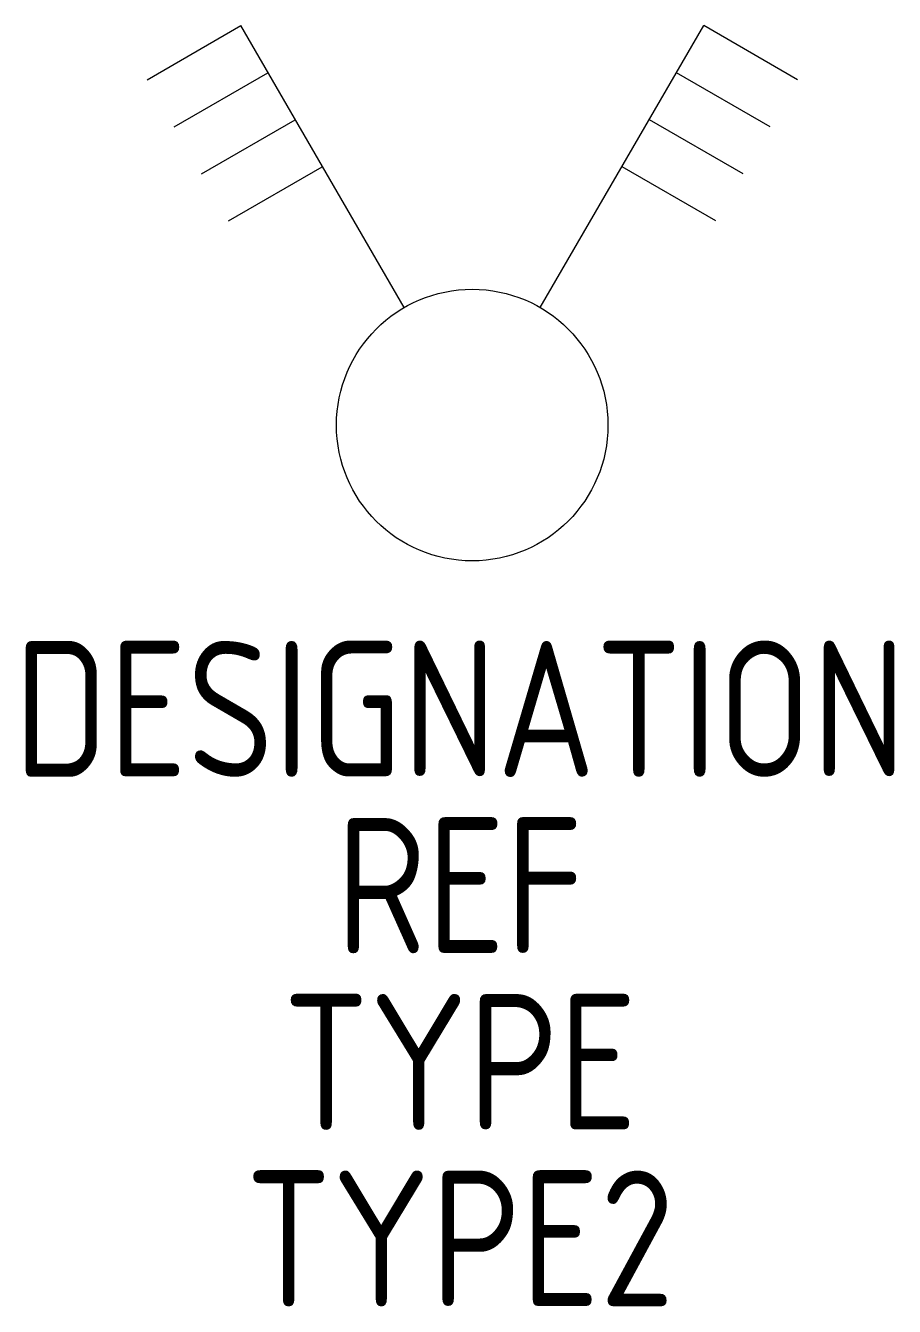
# Model space of a CAD drawing. Header units: millimetres. Extents: x -8.2 to 7.8, y -16.2 to 7.4.
import ezdxf
from ezdxf.enums import TextEntityAlignment as Align

# ---------------------------------------------------------------- set-up
doc = ezdxf.new("R2010")
doc.units = ezdxf.units.MM
doc.layers.add('SYMB_TXT_NOM', color=3, linetype='Continuous')
doc.layers.add('SYMBOLE', color=3, linetype='Continuous')
doc.styles.add('NET2_5', font='isocp.shx', dxfattribs={"width": 0.9, "height": 2.5})

msp = doc.modelspace()

# ---------------------------------------------------------------- linework, layer by layer
at = {"layer": 'SYMBOLE'}
for p, q in [((-5.988, 6.358), (-4.263, 7.354)), ((-1.254, 2.163), (-4.263, 7.354)), ((1.254, 2.163), (4.263, 7.354)), ((5.988, 6.358), (4.263, 7.354)), ((-5.488, 5.492), (-3.763, 6.487)), ((5.488, 5.492), (3.763, 6.487)), ((-4.988, 4.626), (-3.263, 5.621)), ((4.988, 4.626), (3.263, 5.621)), ((-4.488, 3.76), (-2.763, 4.755)), ((4.488, 3.76), (2.763, 4.755))]:
    msp.add_line(p, q, dxfattribs=at)
msp.add_circle((0, 0), 2.5, dxfattribs=at)

# ---------------------------------------------------------------- texts
at = {"layer": 'SYMB_TXT_NOM', "style": 'NET2_5', "width": 0.9, "flags": 8}
for tag, text, p in [('DESIGNATION', 'S?', (-0.225, -6.474)), ('REF', '', (-0.225, -9.724)), ('TYPE', '', (-0.225, -12.974)), ('TYPE2', '', (-0.225, -16.224))]:
    msp.add_attdef(tag, text=text, height=2.5, dxfattribs=at).set_placement(p, align=Align.CENTER)

doc.saveas('drawing.dxf')
